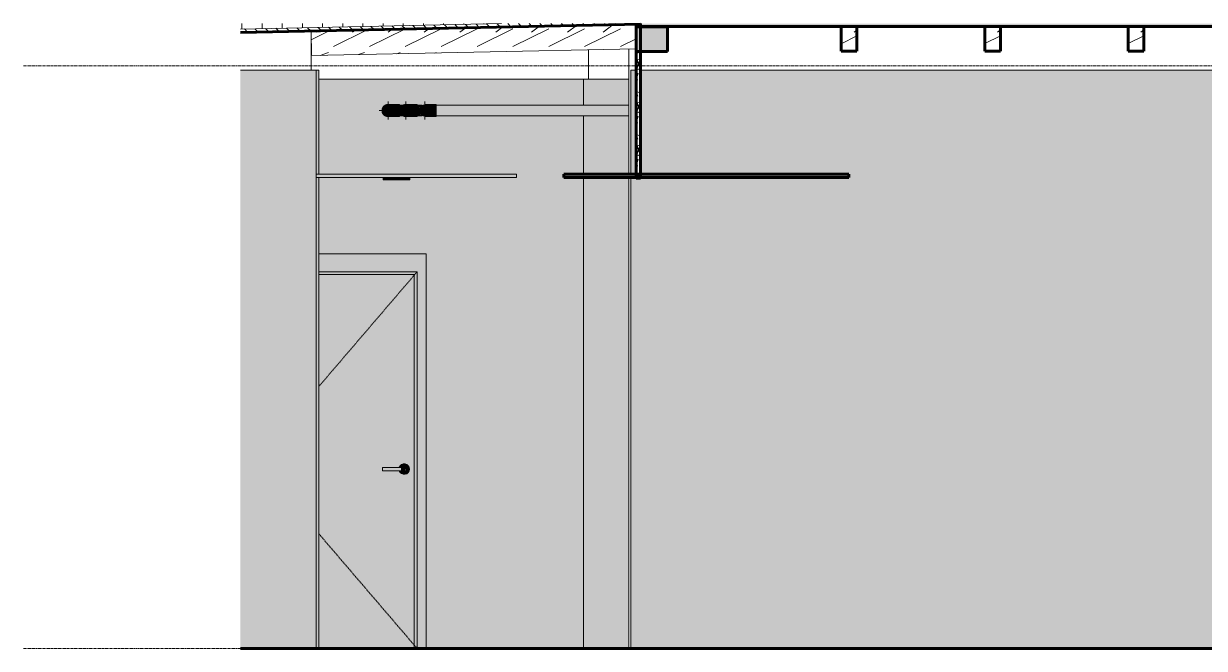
# Model space of a CAD drawing. Header units: inches. Extents: x 10304 to 16189, y 229 to 496.
# Drawn here: x 15044.7 to 15308.1, y 268 to 407.4 of the extents above; entities that cross this region are included whole.
import ezdxf

# ---------------------------------------------------------------- set-up
doc = ezdxf.new("R2010")
doc.units = ezdxf.units.IN
doc.header["$MEASUREMENT"] = 0
doc.linetypes.add('Dash 1_16_', pattern=[0.125, 0.0625, -0.0625])
doc.linetypes.add('Grid Line 1_2_', pattern=[0.875, 0.5, -0.125, 0.125, -0.125])
for name, color, linetype, lineweight in [('0-2', 10, 'Continuous', 9), ('0-4', 90, 'Continuous', 5), ('A-CLNG', 13, 'Continuous', 18), ('A-CLNG-1', 13, 'Continuous', 60), ('A-CLNG-2', 13, 'Continuous', 5), ('A-DOOR', 31, 'Continuous', 18), ('A-DOOR-1', 31, 'Dash 1_16_', 9), ('A-DOOR-2', 31, 'Continuous', 9), ('A-DOOR-FRAM', 31, 'Continuous', 9), ('A-DOOR-FRAM-1', 31, 'Continuous', 18), ('A-FLOR-2', 250, 'Continuous', 60), ('A-FLOR-LEVL-1', 51, 'Grid Line 1_2_', 9), ('A-FLOR-MCUT-1', 7, 'Continuous', 18), ('A-FLOR-PATT-1', 10, 'Continuous', 9), ('A-FLOR-PATT-2', 253, 'Continuous', 9), ('A-ROOF-1', 7, 'Continuous', 18), ('A-ROOF-2', 251, 'Continuous', 5), ('A-ROOF-3', 250, 'Continuous', 60), ('A-ROOF-PATT-2', 252, 'Continuous', 9), ('A-ROOF-PATT-3', 10, 'Continuous', 9), ('A-WALL-1', 7, 'Continuous', 18), ('E-LITE-EQPM', 33, 'Continuous', 9), ('I-WALL', 2, 'Continuous', 18), ('I-WALL-3', 2, 'Continuous', 5), ('P-PIPE', 3, 'Continuous', 9), ('P-PIPE-1', 3, 'Continuous', 5), ('P-PIPE-CNTR', 3, 'Continuous', 9), ('S-BEAM', 12, 'Continuous', 9), ('S-BEAM-1', 10, 'Continuous', 9), ('S-BEAM-2', 250, 'Continuous', 60), ('S-BEAM-3', 35, 'Continuous', 9), ('S-BEAM-4', 150, 'Continuous', 9)]:
    doc.layers.add(name, color=color, linetype=linetype, lineweight=lineweight)
pattern_1 = [(0, (-8.66, 0), (0, 2.399), []), (315, (-8.66, 0), (2.3985062, 0), [3.393, -3.393]), (45, (-8.66, 0), (2.3985062, 0), [3.393, -3.393])]
pattern_2 = [(216.87, (-5.462, 7.997), (23.9897714, 15.99364286), [3.998, -35.986]), (206.565, (-0.663, 5.598), (-7.9970807, -7.996619), [8.941, -8.941]), (198.435, (-0.663, 1.599), (-15.9938446, -7.9970983), [5.058, -20.23])]

# ---------------------------------------------------------------- blocks, each defined once
blk = doc.blocks.new('CTR - 1st Phase - Shell_rvt-4-INTERIOR ELEVATION - CORRIDOR WEST _302_W_ - 3RD FLOOR - EAST WALL')
at = {"layer": 'A-FLOR-PATT-1'}
h = blk.add_hatch(dxfattribs=at)
h.set_pattern_fill('FP_32', color=256, style=0, pattern_type=2)
h.set_pattern_definition(pattern_1)
h.paths.add_polyline_path([(-3496.93, 405.42), (-3407.67, 407.28), (-3407.67, 407.39), (-3438.69, 407.39), (-3496.93, 406.17), (-3496.93, 406.13)], flags=0)
h = blk.add_hatch(dxfattribs=at)
h.set_pattern_fill('FP_32', color=256, style=0, pattern_type=2)
h.set_pattern_definition(pattern_1)
h.paths.add_polyline_path([(-2489.83, 406.71), (-2461.74, 406.71), (-2461.74, 407.39), (-3407.67, 407.39), (-3407.67, 406.71), (-2490.18, 406.71)], flags=0)
at = {"layer": 'A-FLOR-PATT-2'}
h = blk.add_hatch(dxfattribs=at)
h.set_pattern_fill('FP_33', color=256, style=0, pattern_type=2)
h.set_pattern_definition([(0, (-8.66, 0), (0, 4.5), []), (90, (-8.66, 0), (-4.5, 3e-16), [])])
h.paths.add_polyline_path([(-3496.93, 406.17), (-3438.69, 407.39), (-3496.93, 407.39)], flags=0)
at = {"layer": 'A-ROOF-2'}
blk.add_hatch(color=256, dxfattribs=at).paths.add_polyline_path([(-3408.67, 373.82), (-3407.67, 373.82), (-3407.67, 374), (-3408.67, 374)], flags=0)
at = {"layer": 'A-ROOF-PATT-2'}
h = blk.add_hatch(dxfattribs=at)
h.set_pattern_fill('FP_30', color=256, style=0, pattern_type=2)
h.set_pattern_definition([(161.57, (-8.42, 0.24), (-1.92045124, 0.00015035), [0, -13.661, 1.517, 0]), (18.43, (-8.9, 0.24), (-1.92045124, -0.00015035), [0, -13.661, 1.517, 0]), (108.43, (-8.42, 0.24), (0.95996907, -4.80073665), [4.553, -10.625]), (71.57, (-8.9, 0.24), (0.95996907, 4.80073665), [4.553, -10.625])])
h.paths.add_polyline_path([(-3407.67, 374), (-3407.67, 401.17), (-3408.67, 401.17), (-3408.67, 374)], flags=0)
h.paths.add_polyline_path([(-3408.66, 406.67), (-3407.67, 406.67), (-3407.67, 407.27), (-3408.67, 407.24), (-3408.67, 406.67)], flags=0)
at = {"layer": 'A-ROOF-PATT-3'}
h = blk.add_hatch(dxfattribs=at)
h.set_pattern_fill('FP_31', color=256, style=0, pattern_type=2)
h.set_pattern_definition([(0, (-8.66, 0), (15.36, 3.84), [0.634, -10.886, 0.634, -10.886, -61.44]), (0, (-8.66, 0), (15.36, 3.84), [-23.04, 0.634, -22.406, 0.634, -10.886, -26.88]), (0, (-8.66, 0), (15.36, 3.84), [-57.6, 0.634, -7.046, 0.634, -18.566]), (120, (-2.9, 1.92), (-11.0055376, 11.38215), [0.634, -10.886, 0.634, -10.886, -61.44]), (120, (-2.9, 1.92), (-11.0055376, 11.38215), [-23.04, 0.634, -22.406, 0.634, -10.886, -26.88]), (120, (-2.9, 1.92), (-11.0055376, 11.38215), [-57.6, 0.634, -7.046, 0.634, -18.566]), (240, (-0.98, 9.6), (-4.3544624, -15.22215), [0.634, -10.886, 0.634, -10.886, -61.44]), (240, (-0.98, 9.6), (-4.3544624, -15.22215), [-23.04, 0.634, -22.406, 0.634, -10.886, -26.88]), (240, (-0.98, 9.6), (-4.3544624, -15.22215), [-57.6, 0.634, -7.046, 0.634, -18.566])])
h.paths.add_polyline_path([(-3407.67, 372.87), (-3407.67, 373.07), (-3408.67, 373.07), (-3408.67, 372.87)], flags=0)
at = {"layer": 'A-FLOR-2'}
for p, q in [((-3496.93, 405.42), (-3407.67, 407.28)), ((-3407.67, 407.28), (-3407.67, 407.39)), ((-3407.67, 407.39), (-3407.67, 406.71)), ((-3407.67, 406.71), (-2461.74, 406.71)), ((-2461.74, 268), (-3496.93, 268))]:
    blk.add_line(p, q, dxfattribs=at)
at = {"layer": 'A-FLOR-MCUT-1'}
blk.add_line((-3438.69, 407.39), (-3496.93, 406.17), dxfattribs=at)
at = {"layer": 'A-ROOF-1'}
for p, q in [((-3481.17, 405.75), (-3481.17, 397)), ((-3407.67, 407.27), (-3408.67, 407.24)), ((-3419.28, 401.54), (-3419.28, 395)), ((-3408.67, 374), (-3407.67, 374)), ((-3408.67, 373.5), (-3407.67, 373.5))]:
    blk.add_line(p, q, dxfattribs=at)
at = {"layer": 'A-ROOF-3'}
for p, q in [((-3408.67, 407.39), (-3408.67, 372.87)), ((-3407.67, 372.87), (-3407.67, 407.39)), ((-3408.67, 372.87), (-3407.67, 372.87))]:
    blk.add_line(p, q, dxfattribs=at)
at = {"layer": 'A-WALL-1'}
for p, q in [((-3410.3, 373.82), (-3410.3, 401.73)), ((-3410.3, 349.5), (-3410.3, 373.07)), ((-3410.3, 348), (-3410.3, 349.5)), ((-3410.3, 348), (-3410.3, 268))]:
    blk.add_line(p, q, dxfattribs=at)
blk = doc.blocks.new('LVL-Laminated Veneer Lumber - _2_SISTERED 4X6 PINE-2262742-INTERIOR ELEVATION - CORRIDOR WEST _302_W_ - 3RD FLOOR - EAST WALL')
at = {"layer": 'S-BEAM-3'}
for points in [[(-3408.67, 401.17), (-3401.67, 401.17), (-3401.67, 406.67), (-3408.67, 406.67), (-3408.67, 401.76)], [(-3407.67, 406.67), (-3401.67, 406.67), (-3401.67, 406.71), (-3407.67, 406.71)]]:
    blk.add_hatch(color=256, dxfattribs=at).paths.add_polyline_path(points, flags=0)
at = {"layer": 'S-BEAM-1'}
blk.add_line((-3401.67, 406.67), (-3401.67, 406.71), dxfattribs=at)
at = {"layer": 'S-BEAM-2'}
for p, q in [((-3401.67, 406.67), (-3408.67, 406.67)), ((-3408.67, 406.67), (-3408.67, 401.17)), ((-3401.67, 401.17), (-3401.67, 406.67)), ((-3408.67, 401.17), (-3401.67, 401.17))]:
    blk.add_line(p, q, dxfattribs=at)
blk = doc.blocks.new('LVL-Laminated Veneer Lumber - 4X6 S_ PINE - NO_ 1-2262207-INTERIOR ELEVATION - CORRIDOR WEST _302_W_ - 3RD FLOOR - EAST WALL')
at = {"layer": 'S-BEAM'}
h = blk.add_hatch(dxfattribs=at)
h.set_pattern_fill('FP_35', color=256, style=0, pattern_type=2)
h.set_pattern_definition(pattern_2)
h.paths.add_polyline_path([(-3359.37, 401.21), (-3359.37, 406.71), (-3362.87, 406.71), (-3362.87, 401.21)], flags=0)
at = {"layer": 'S-BEAM-2'}
for p, q in [((-3359.37, 406.71), (-3362.87, 406.71)), ((-3362.87, 406.71), (-3362.87, 401.21)), ((-3359.37, 401.21), (-3359.37, 406.71)), ((-3362.87, 401.21), (-3359.37, 401.21))]:
    blk.add_line(p, q, dxfattribs=at)
blk = doc.blocks.new('LVL-Laminated Veneer Lumber - 4X6 S_ PINE - NO_ 1-V112-INTERIOR ELEVATION - CORRIDOR WEST _302_W_ - 3RD FLOOR - EAST WALL')
at = {"layer": 'S-BEAM'}
h = blk.add_hatch(dxfattribs=at)
h.set_pattern_fill('FP_35', color=256, style=0, pattern_type=2)
h.set_pattern_definition(pattern_2)
h.paths.add_polyline_path([(-3327.37, 401.21), (-3327.37, 406.71), (-3330.87, 406.71), (-3330.87, 401.21)], flags=0)
at = {"layer": 'S-BEAM-2'}
for p, q in [((-3327.37, 406.71), (-3330.87, 406.71)), ((-3330.87, 406.71), (-3330.87, 401.21)), ((-3327.37, 401.21), (-3327.37, 406.71)), ((-3330.87, 401.21), (-3327.37, 401.21))]:
    blk.add_line(p, q, dxfattribs=at)
blk = doc.blocks.new('LVL-Laminated Veneer Lumber - 4X6 S_ PINE - NO_ 1-V113-INTERIOR ELEVATION - CORRIDOR WEST _302_W_ - 3RD FLOOR - EAST WALL')
at = {"layer": 'S-BEAM'}
h = blk.add_hatch(dxfattribs=at)
h.set_pattern_fill('FP_35', color=256, style=0, pattern_type=2)
h.set_pattern_definition(pattern_2)
h.paths.add_polyline_path([(-3298.87, 401.21), (-3295.37, 401.21), (-3295.37, 406.71), (-3298.87, 406.71)], flags=0)
at = {"layer": 'S-BEAM-2'}
for p, q in [((-3295.37, 406.71), (-3298.87, 406.71)), ((-3298.87, 406.71), (-3298.87, 401.21)), ((-3295.37, 401.21), (-3295.37, 406.71)), ((-3298.87, 401.21), (-3295.37, 401.21))]:
    blk.add_line(p, q, dxfattribs=at)
blk = doc.blocks.new('LVL-Laminated Veneer Lumber - 4X6 S_ PINE - NO_ 1-2262211-INTERIOR ELEVATION - CORRIDOR WEST _302_W_ - 3RD FLOOR - EAST WALL')
at = {"layer": 'S-BEAM-1'}
h = blk.add_hatch(dxfattribs=at)
h.set_pattern_fill('FP_35', color=256, style=0, pattern_type=2)
h.set_pattern_definition(pattern_2)
h.paths.add_polyline_path([(-3481.06, 400.25), (-3408.67, 401.76), (-3408.67, 407.26), (-3481.17, 405.75), (-3481.17, 405.38)], flags=0)
for q in [(-3481.17, 405.75), (-3408.67, 401.76)]:
    blk.add_line((-3481.06, 400.25), q, dxfattribs=at)
blk = doc.blocks.new('CTR - 1st Phase - Structure_rvt-4-INTERIOR ELEVATION - CORRIDOR WEST _302_W_ - 3RD FLOOR - EAST WALL')
at = {"layer": 'S-BEAM-4'}
blk.add_line((-3405.17, 406.71), (-3405.17, 406.67), dxfattribs=at)
at = {"layer": '0-2'}
for name in ['LVL-Laminated Veneer Lumber - 4X6 S_ PINE - NO_ 1-2262211-INTERIOR ELEVATION - CORRIDOR WEST _302_W_ - 3RD FLOOR - EAST WALL', 'LVL-Laminated Veneer Lumber - _2_SISTERED 4X6 PINE-2262742-INTERIOR ELEVATION - CORRIDOR WEST _302_W_ - 3RD FLOOR - EAST WALL', 'LVL-Laminated Veneer Lumber - 4X6 S_ PINE - NO_ 1-2262207-INTERIOR ELEVATION - CORRIDOR WEST _302_W_ - 3RD FLOOR - EAST WALL', 'LVL-Laminated Veneer Lumber - 4X6 S_ PINE - NO_ 1-V112-INTERIOR ELEVATION - CORRIDOR WEST _302_W_ - 3RD FLOOR - EAST WALL', 'LVL-Laminated Veneer Lumber - 4X6 S_ PINE - NO_ 1-V113-INTERIOR ELEVATION - CORRIDOR WEST _302_W_ - 3RD FLOOR - EAST WALL']:
    blk.add_blockref(name, (0, 0), dxfattribs=at)
blk = doc.blocks.new('Elbow - PVC - Sch 40 - Standard-2079255-INTERIOR ELEVATION - CORRIDOR WEST _302_W_ - 3RD FLOOR - EAST WALL')
at = {"layer": 'P-PIPE'}
h = blk.add_hatch(color=256, dxfattribs=at)
h.paths.add_polyline_path([(-3464, 386.66), (-3463.65, 386.7), (-3463.31, 386.85), (-3463.05, 387.05), (-3462.83, 387.35), (-3462.7, 387.69), (-3462.66, 388), (-3462.7, 388.35), (-3462.85, 388.69), (-3463.05, 388.95), (-3463.41, 389.2), (-3463.69, 389.3), (-3464.02, 389.34), (-3464.35, 389.3), (-3464.69, 389.15), (-3464.95, 388.95), (-3465.19, 388.62), (-3465.3, 388.35), (-3465.34, 388), (-3465.3, 387.65), (-3465.15, 387.31), (-3464.95, 387.05), (-3464.59, 386.8), (-3464.31, 386.7)], flags=0)
h.paths.add_polyline_path([(-3464, 386.81), (-3464.31, 386.85), (-3464.64, 387.01), (-3464.84, 387.16), (-3465.03, 387.41), (-3465.15, 387.69), (-3465.19, 388), (-3465.15, 388.31), (-3465, 388.63), (-3464.78, 388.88), (-3464.58, 389.03), (-3464.31, 389.15), (-3464, 389.19), (-3463.69, 389.15), (-3463.41, 389.03), (-3463.16, 388.84), (-3462.97, 388.59), (-3462.84, 388.25), (-3462.81, 388), (-3462.85, 387.69), (-3462.97, 387.41), (-3463.16, 387.16), (-3463.45, 386.95), (-3463.69, 386.85), (-3463.82, 386.84)], flags=0)
h = blk.add_hatch(color=256, dxfattribs=at)
h.paths.add_polyline_path([(-3464, 386.66), (-3463.89, 386.66), (-3463.96, 386.66)], flags=0)
h.paths.add_polyline_path([(-3462.62, 386.66), (-3462.62, 388), (-3462.66, 388), (-3462.7, 387.65), (-3462.85, 387.31), (-3463.05, 387.05), (-3463.38, 386.81), (-3463.67, 386.69), (-3463.92, 386.66), (-3463.01, 386.66)], flags=0)
for points in [[(-3462.62, 388), (-3462.62, 389.34), (-3463.92, 389.33), (-3463.63, 389.29), (-3463.31, 389.15), (-3463, 388.89), (-3462.82, 388.63), (-3462.7, 388.35), (-3462.65, 388)], [(-3461.47, 388), (-3461.47, 389.34), (-3462.62, 389.34), (-3462.62, 388), (-3462.56, 388)], [(-3462.56, 386.66), (-3461.47, 386.66), (-3461.47, 388), (-3462.62, 388), (-3462.62, 386.66)]]:
    blk.add_hatch(color=256, dxfattribs=at).paths.add_polyline_path(points, flags=0)
for p, q in [((-3461.47, 389.34), (-3462.62, 389.34)), ((-3461.47, 389.34), (-3461.47, 388)), ((-3461.47, 388), (-3461.47, 386.66)), ((-3462.62, 386.66), (-3461.47, 386.66))]:
    blk.add_line(p, q, dxfattribs=at)
at = {"layer": 'P-PIPE', "flags": 128}
for points in [[(-3465.34, 388), (-3465.34, 388.05), (-3465.34, 388.11), (-3465.33, 388.16), (-3465.33, 388.21), (-3465.32, 388.27), (-3465.31, 388.32), (-3465.29, 388.37), (-3465.28, 388.42), (-3465.26, 388.47), (-3465.24, 388.52), (-3465.22, 388.57), (-3465.19, 388.62), (-3465.17, 388.67), (-3465.14, 388.71), (-3465.11, 388.76), (-3465.08, 388.8), (-3465.05, 388.85), (-3465.01, 388.89), (-3464.97, 388.93), (-3464.94, 388.96), (-3464.9, 389), (-3464.86, 389.04), (-3464.81, 389.07), (-3464.77, 389.1), (-3464.73, 389.13), (-3464.68, 389.16), (-3464.63, 389.19), (-3464.59, 389.21), (-3464.54, 389.23), (-3464.49, 389.25), (-3464.44, 389.27), (-3464.39, 389.29), (-3464.33, 389.3), (-3464.28, 389.31), (-3464.23, 389.32), (-3464.18, 389.33), (-3464.12, 389.34), (-3464.07, 389.34), (-3464.01, 389.34), (-3464, 389.34)], [(-3464, 386.66), (-3464.05, 386.66), (-3464.11, 386.66), (-3464.16, 386.67), (-3464.21, 386.67), (-3464.27, 386.68), (-3464.32, 386.69), (-3464.37, 386.71), (-3464.42, 386.72), (-3464.47, 386.74), (-3464.52, 386.76), (-3464.57, 386.78), (-3464.62, 386.81), (-3464.67, 386.83), (-3464.71, 386.86), (-3464.76, 386.89), (-3464.8, 386.92), (-3464.85, 386.95), (-3464.89, 386.99), (-3464.93, 387.03), (-3464.96, 387.06), (-3465, 387.1), (-3465.04, 387.14), (-3465.07, 387.19), (-3465.1, 387.23), (-3465.13, 387.27), (-3465.16, 387.32), (-3465.19, 387.37), (-3465.21, 387.41), (-3465.23, 387.46), (-3465.25, 387.51), (-3465.27, 387.56), (-3465.29, 387.61), (-3465.3, 387.67), (-3465.31, 387.72), (-3465.32, 387.77), (-3465.33, 387.82), (-3465.34, 387.88), (-3465.34, 387.93), (-3465.34, 387.99), (-3465.34, 388)], [(-3464, 389.34), (-3464, 389.34), (-3464, 389.34), (-3463.99, 389.34), (-3463.98, 389.34), (-3463.97, 389.34), (-3463.96, 389.34), (-3463.95, 389.34), (-3463.93, 389.34), (-3463.91, 389.34), (-3463.89, 389.34), (-3463.87, 389.34), (-3463.84, 389.34), (-3463.82, 389.34), (-3463.79, 389.34), (-3463.76, 389.34), (-3463.73, 389.34), (-3463.69, 389.34), (-3463.66, 389.34), (-3463.62, 389.34), (-3463.58, 389.34), (-3463.54, 389.34), (-3463.5, 389.34), (-3463.46, 389.34), (-3463.41, 389.34), (-3463.37, 389.34), (-3463.32, 389.34), (-3463.27, 389.34), (-3463.22, 389.34), (-3463.17, 389.34), (-3463.12, 389.34), (-3463.07, 389.34), (-3463.02, 389.34), (-3462.97, 389.34), (-3462.91, 389.34), (-3462.86, 389.34), (-3462.8, 389.34), (-3462.75, 389.34), (-3462.69, 389.34), (-3462.64, 389.34), (-3462.62, 389.34)], [(-3462.62, 386.66), (-3462.68, 386.66), (-3462.73, 386.66), (-3462.79, 386.66), (-3462.84, 386.66), (-3462.9, 386.66), (-3462.95, 386.66), (-3463, 386.66), (-3463.06, 386.66), (-3463.11, 386.66), (-3463.16, 386.66), (-3463.21, 386.66), (-3463.26, 386.66), (-3463.31, 386.66), (-3463.36, 386.66), (-3463.4, 386.66), (-3463.45, 386.66), (-3463.49, 386.66), (-3463.53, 386.66), (-3463.57, 386.66), (-3463.61, 386.66), (-3463.65, 386.66), (-3463.68, 386.66), (-3463.72, 386.66), (-3463.75, 386.66), (-3463.78, 386.66), (-3463.81, 386.66), (-3463.84, 386.66), (-3463.86, 386.66), (-3463.89, 386.66), (-3463.91, 386.66), (-3463.93, 386.66), (-3463.94, 386.66), (-3463.96, 386.66), (-3463.97, 386.66), (-3463.98, 386.66), (-3463.99, 386.66), (-3463.99, 386.66), (-3464, 386.66), (-3464, 386.66), (-3464, 386.66)]]:
    blk.add_lwpolyline(points, dxfattribs=at)
at = {"layer": 'P-PIPE'}
for start, end in [(0, 180), (180, 0)]:
    blk.add_arc((-3464, 388), 1.34, start, end, dxfattribs=at)
blk = doc.blocks.new('Elbow - PVC - Sch 40 - Standard-V110-INTERIOR ELEVATION - CORRIDOR WEST _302_W_ - 3RD FLOOR - EAST WALL')
at = {"layer": 'P-PIPE'}
for points in [[(-3457.06, 388), (-3454.38, 388), (-3454.38, 389.34), (-3455.89, 389.33), (-3456.17, 389.27), (-3456.49, 389.11), (-3456.71, 388.95), (-3456.95, 388.59), (-3457.06, 388.31), (-3457.1, 388)], [(-3454.38, 388), (-3453.23, 388), (-3453.23, 389.34), (-3454.38, 389.34), (-3454.38, 388)], [(-3454.38, 386.66), (-3453.23, 386.66), (-3453.23, 388), (-3454.38, 388), (-3454.38, 386.69)]]:
    blk.add_hatch(color=256, dxfattribs=at).paths.add_polyline_path(points, flags=0)
h = blk.add_hatch(color=256, dxfattribs=at)
h.paths.add_polyline_path([(-3456.02, 386.69), (-3455.53, 386.66), (-3455.41, 386.67), (-3454.72, 386.66), (-3454.38, 386.66), (-3454.38, 388), (-3457.1, 388), (-3457.04, 387.61), (-3456.88, 387.27), (-3456.65, 387.01), (-3456.36, 386.81), (-3456.04, 386.69)], flags=0)
h.paths.add_polyline_path([(-3455.76, 386.66), (-3455.85, 386.67), (-3455.76, 386.66)], flags=0)
for p, q in [((-3453.23, 389.34), (-3454.38, 389.34)), ((-3453.23, 389.34), (-3453.23, 388)), ((-3453.23, 388), (-3453.23, 386.66)), ((-3454.38, 386.66), (-3453.23, 386.66))]:
    blk.add_line(p, q, dxfattribs=at)
at = {"layer": 'P-PIPE', "flags": 128}
for points in [[(-3454.38, 389.34), (-3454.44, 389.34), (-3454.49, 389.34), (-3454.55, 389.34), (-3454.6, 389.34), (-3454.66, 389.34), (-3454.71, 389.34), (-3454.76, 389.34), (-3454.81, 389.34), (-3454.87, 389.34), (-3454.92, 389.34), (-3454.97, 389.34), (-3455.02, 389.34), (-3455.07, 389.34), (-3455.11, 389.34), (-3455.16, 389.34), (-3455.2, 389.34), (-3455.25, 389.34), (-3455.29, 389.34), (-3455.33, 389.34), (-3455.37, 389.34), (-3455.41, 389.34), (-3455.44, 389.34), (-3455.48, 389.34), (-3455.51, 389.34), (-3455.54, 389.34), (-3455.57, 389.34), (-3455.6, 389.34), (-3455.62, 389.34), (-3455.64, 389.34), (-3455.66, 389.34), (-3455.68, 389.34), (-3455.7, 389.34), (-3455.71, 389.34), (-3455.73, 389.34), (-3455.74, 389.34), (-3455.75, 389.34), (-3455.75, 389.34), (-3455.76, 389.34), (-3455.76, 389.34), (-3455.76, 389.34)], [(-3455.76, 386.66), (-3455.76, 386.66), (-3455.75, 386.66), (-3455.75, 386.66), (-3455.74, 386.66), (-3455.73, 386.66), (-3455.72, 386.66), (-3455.7, 386.66), (-3455.69, 386.66), (-3455.67, 386.66), (-3455.65, 386.66), (-3455.63, 386.66), (-3455.6, 386.66), (-3455.58, 386.66), (-3455.55, 386.66), (-3455.52, 386.66), (-3455.49, 386.66), (-3455.45, 386.66), (-3455.42, 386.66), (-3455.38, 386.66), (-3455.34, 386.66), (-3455.3, 386.66), (-3455.26, 386.66), (-3455.22, 386.66), (-3455.17, 386.66), (-3455.13, 386.66), (-3455.08, 386.66), (-3455.03, 386.66), (-3454.98, 386.66), (-3454.93, 386.66), (-3454.88, 386.66), (-3454.83, 386.66), (-3454.78, 386.66), (-3454.72, 386.66), (-3454.67, 386.66), (-3454.62, 386.66), (-3454.56, 386.66), (-3454.51, 386.66), (-3454.45, 386.66), (-3454.4, 386.66), (-3454.38, 386.66)]]:
    blk.add_lwpolyline(points, dxfattribs=at)
at = {"layer": 'P-PIPE'}
blk.add_arc((-3455.76, 388), 1.34, 271.5039, 272.7875, dxfattribs=at)
blk = doc.blocks.new('265000 - Lighting - Puck Light - 6_-V133-INTERIOR ELEVATION - CORRIDOR WEST _302_W_ - 3RD FLOOR - EAST WALL')
at = {"layer": 'E-LITE-EQPM'}
for points in [[(-3464.23, 372.57), (-3462.11, 372.57), (-3462.11, 373.07), (-3465.11, 373.07), (-3465.11, 372.57), (-3464.58, 372.57)], [(-3459.21, 372.57), (-3459.11, 372.57), (-3459.11, 373.07), (-3462.11, 373.07), (-3462.11, 372.57), (-3459.51, 372.57)]]:
    blk.add_hatch(color=256, dxfattribs=at).paths.add_polyline_path(points, flags=0)
for p, q in [((-3465.11, 373.07), (-3465.11, 372.57)), ((-3462.11, 372.57), (-3465.11, 372.57)), ((-3459.11, 372.57), (-3462.11, 372.57)), ((-3459.11, 372.57), (-3459.11, 373.07))]:
    blk.add_line(p, q, dxfattribs=at)
blk = doc.blocks.new('HOLLOW METAL - UNIT DOOR-V134-INTERIOR ELEVATION - CORRIDOR WEST _302_W_ - 3RD FLOOR - EAST WALL')
at = {"layer": 'A-DOOR'}
h = blk.add_hatch(color=256, dxfattribs=at)
h.paths.add_polyline_path([(-3458.15, 268), (-3458.15, 351.38), (-3479.42, 351.38), (-3479.42, 268)], flags=0)
h.paths.add_polyline_path([(-3460.38, 306.82), (-3460.68, 306.86), (-3460.97, 306.98), (-3461.24, 307.2), (-3461.4, 307.41), (-3461.48, 307.61), (-3465.2, 307.62), (-3465.2, 308.39), (-3461.48, 308.39), (-3461.4, 308.59), (-3461.21, 308.84), (-3460.97, 309.02), (-3460.68, 309.14), (-3460.38, 309.18), (-3460.07, 309.14), (-3459.79, 309.02), (-3459.54, 308.84), (-3459.36, 308.59), (-3459.24, 308.29), (-3459.2, 308), (-3459.24, 307.69), (-3459.36, 307.41), (-3459.54, 307.16), (-3459.79, 306.98), (-3460.07, 306.86)], flags=0)
for points in [[(-3461.07, 308), (-3461.07, 308.39), (-3465.2, 308.38), (-3465.2, 308), (-3461.56, 308)], [(-3460.58, 308), (-3460.08, 308), (-3460.11, 308.14), (-3460.18, 308.25), (-3460.26, 308.33), (-3460.32, 308.36), (-3460.39, 308.38), (-3460.57, 308.38), (-3460.7, 308.38), (-3461.07, 308.38), (-3461.07, 308), (-3460.66, 308)], [(-3461.56, 307.61), (-3461.07, 307.62), (-3461.07, 308), (-3465.2, 308), (-3465.2, 307.61), (-3461.72, 307.61)]]:
    blk.add_hatch(color=256, dxfattribs=at).paths.add_polyline_path(points, flags=0)
h = blk.add_hatch(color=256, dxfattribs=at)
h.paths.add_polyline_path([(-3460.2, 308.28), (-3460.11, 308.13), (-3460.1, 308.1), (-3460.08, 308), (-3460.13, 307.83), (-3460.18, 307.75), (-3460.19, 307.76), (-3460.14, 308.01), (-3460.19, 308.25)], flags=0)
h.paths.add_polyline_path([(-3460.38, 306.82), (-3460.07, 306.86), (-3459.79, 306.98), (-3459.52, 307.2), (-3459.36, 307.41), (-3459.24, 307.69), (-3459.2, 308), (-3459.24, 308.31), (-3459.36, 308.59), (-3459.54, 308.84), (-3459.79, 309.02), (-3460.07, 309.14), (-3460.38, 309.18), (-3460.68, 309.14), (-3460.97, 309.02), (-3461.21, 308.84), (-3461.4, 308.59), (-3461.47, 308.39), (-3460.46, 308.38), (-3460.48, 308.39), (-3460.31, 308.35), (-3460.22, 308.29), (-3460.2, 308.25), (-3460.14, 307.99), (-3460.22, 307.71), (-3460.32, 307.64), (-3460.41, 307.62), (-3460.58, 307.61), (-3460.65, 307.62), (-3461.48, 307.61), (-3461.4, 307.41), (-3461.21, 307.16), (-3460.97, 306.98), (-3460.68, 306.86)], flags=0)
h = blk.add_hatch(color=256, dxfattribs=at)
h.paths.add_polyline_path([(-3460.2, 307.72), (-3460.11, 307.88), (-3460.1, 307.9), (-3460.1, 308), (-3460.13, 308), (-3460.19, 307.75)], flags=0)
h.paths.add_polyline_path([(-3461.07, 307.61), (-3461.03, 307.62), (-3460.37, 307.62), (-3460.22, 307.71), (-3460.2, 307.75), (-3460.13, 308), (-3461.07, 308), (-3461.07, 307.62)], flags=0)
at = {"layer": 'A-DOOR-FRAM-1'}
for points in [[(-3455.52, 268), (-3455.52, 356), (-3479.42, 356), (-3479.42, 352), (-3457.52, 352), (-3457.52, 268)], [(-3457.52, 268), (-3457.52, 352), (-3479.42, 352), (-3479.42, 351.38), (-3458.15, 351.38), (-3458.15, 268)]]:
    blk.add_hatch(color=256, dxfattribs=at).paths.add_polyline_path(points, flags=0)
at = {"layer": 'A-DOOR-1'}
for p, q in [((-3457.52, 352), (-3479.42, 326.45)), ((-3479.42, 293.55), (-3457.52, 268))]:
    blk.add_line(p, q, dxfattribs=at)
at = {"layer": 'A-DOOR-2'}
for p, q in [((-3461.07, 308.39), (-3465.2, 308.39)), ((-3465.2, 308), (-3465.2, 308.39)), ((-3465.2, 307.61), (-3465.2, 308)), ((-3465.2, 307.61), (-3461.07, 307.61))]:
    blk.add_line(p, q, dxfattribs=at)
at = {"layer": 'A-DOOR-2', "flags": 128}
for points in [[(-3460.48, 308.39), (-3460.48, 308.39), (-3460.48, 308.39), (-3460.48, 308.39), (-3460.48, 308.39), (-3460.49, 308.39), (-3460.49, 308.39), (-3460.5, 308.39), (-3460.51, 308.39), (-3460.51, 308.39), (-3460.52, 308.39), (-3460.53, 308.39), (-3460.54, 308.39), (-3460.55, 308.39), (-3460.57, 308.39), (-3460.58, 308.39), (-3460.59, 308.39), (-3460.61, 308.39), (-3460.62, 308.39), (-3460.64, 308.39), (-3460.66, 308.39), (-3460.67, 308.39), (-3460.69, 308.39), (-3460.71, 308.39), (-3460.73, 308.39), (-3460.75, 308.39), (-3460.77, 308.39), (-3460.79, 308.39), (-3460.81, 308.39), (-3460.83, 308.39), (-3460.85, 308.39), (-3460.88, 308.39), (-3460.9, 308.39), (-3460.92, 308.39), (-3460.94, 308.39), (-3460.97, 308.39), (-3460.99, 308.39), (-3461.01, 308.39), (-3461.04, 308.39), (-3461.06, 308.39), (-3461.07, 308.39)], [(-3461.07, 307.61), (-3461.04, 307.61), (-3461.02, 307.61), (-3461, 307.61), (-3460.97, 307.61), (-3460.95, 307.61), (-3460.93, 307.61), (-3460.9, 307.61), (-3460.88, 307.61), (-3460.86, 307.61), (-3460.84, 307.61), (-3460.82, 307.61), (-3460.79, 307.61), (-3460.77, 307.61), (-3460.75, 307.61), (-3460.73, 307.61), (-3460.71, 307.61), (-3460.7, 307.61), (-3460.68, 307.61), (-3460.66, 307.61), (-3460.64, 307.61), (-3460.63, 307.61), (-3460.61, 307.61), (-3460.6, 307.61), (-3460.58, 307.61), (-3460.57, 307.61), (-3460.56, 307.61), (-3460.55, 307.61), (-3460.54, 307.61), (-3460.53, 307.61), (-3460.52, 307.61), (-3460.51, 307.61), (-3460.5, 307.61), (-3460.5, 307.61), (-3460.49, 307.61), (-3460.49, 307.61), (-3460.48, 307.61), (-3460.48, 307.61), (-3460.48, 307.61), (-3460.48, 307.61)]]:
    blk.add_lwpolyline(points, dxfattribs=at)
at = {"layer": 'A-DOOR-2'}
for start, end in [(0, 160.3657), (199.5633, 0)]:
    blk.add_arc((-3460.38, 308), 1.18, start, end, dxfattribs=at)
at = {"layer": 'A-DOOR-FRAM'}
for p, q in [((-3455.52, 356), (-3479.42, 356)), ((-3455.52, 268), (-3455.52, 356)), ((-3479.42, 352), (-3457.52, 352)), ((-3479.42, 351.38), (-3458.15, 351.38)), ((-3458.15, 351.38), (-3458.15, 268)), ((-3457.52, 352), (-3457.52, 268))]:
    blk.add_line(p, q, dxfattribs=at)

msp = doc.modelspace()

# ---------------------------------------------------------------- hatches: boundary and pattern name
at = {"layer": 'A-CLNG'}
msp.add_hatch(color=256, dxfattribs=at).paths.add_polyline_path([(15182.28, 373.07), (15228.77, 373.07), (15228.77, 373.82), (15165.16, 373.82), (15165.16, 373.07), (15180.15, 373.07)], flags=0)
at = {"layer": 'A-CLNG-2'}
msp.add_hatch(color=256, dxfattribs=at).paths.add_polyline_path([(15114.22, 373.07), (15154.63, 373.07), (15154.63, 373.82), (15109.9, 373.82), (15109.9, 373.07), (15110.53, 373.07)], flags=0)
at = {"layer": 'I-WALL'}
for points in [[(15093.02, 268), (15109.9, 268), (15109.9, 397), (15093.02, 397), (15093.02, 276.01)], [(15222.42, 268), (15315.65, 268), (15315.65, 397), (15187.4, 397), (15187.4, 373.82), (15228.77, 373.82), (15228.77, 373.07), (15187.4, 373.07), (15187.4, 268)]]:
    msp.add_hatch(color=256, dxfattribs=at).paths.add_polyline_path(points, flags=0)
h = msp.add_hatch(color=256, dxfattribs=at)
h.paths.add_polyline_path([(15130.03, 386.66), (15130.38, 386.73), (15130.27, 386.7), (15130.06, 386.66)], flags=0)
h.paths.add_polyline_path([(15126.03, 386.66), (15126.38, 386.73), (15126.27, 386.7), (15126.06, 386.66)], flags=0)
h.paths.add_polyline_path([(15169.54, 268), (15169.54, 373.07), (15165.16, 373.07), (15165.16, 373.82), (15169.54, 373.82), (15169.54, 386.81), (15136.72, 386.81), (15136.72, 386.66), (15134.54, 386.67), (15134.54, 386.66), (15134.16, 386.67), (15133.8, 386.72), (15133.52, 386.81), (15132.48, 386.81), (15132.48, 386.66), (15129.95, 386.66), (15129.6, 386.7), (15129.31, 386.81), (15128.48, 386.81), (15128.48, 386.66), (15125.95, 386.66), (15125.6, 386.7), (15125.28, 386.84), (15125, 387.05), (15124.79, 387.33), (15124.65, 387.65), (15124.61, 388), (15124.65, 388.35), (15124.8, 388.69), (15125, 388.95), (15125.28, 389.16), (15125.66, 389.31), (15126.03, 389.34), (15128.48, 389.34), (15128.48, 389.19), (15129.34, 389.19), (15129.66, 389.31), (15130.03, 389.34), (15132.48, 389.34), (15132.48, 389.19), (15133.6, 389.19), (15133.93, 389.31), (15134.3, 389.34), (15135.33, 389.34), (15136.72, 389.34), (15136.72, 389.19), (15169.54, 389.19), (15169.54, 395), (15110.53, 395), (15110.53, 373.82), (15154.63, 373.82), (15154.63, 373.07), (15130.84, 373.07), (15130.84, 372.57), (15124.84, 372.57), (15124.84, 373.07), (15110.53, 373.07), (15110.53, 356), (15134.43, 356), (15134.43, 268), (15157.72, 268)], flags=0)
h = msp.add_hatch(color=256, dxfattribs=at)
h.paths.add_polyline_path([(15169.54, 268), (15179.65, 268), (15179.65, 373.07), (15169.54, 373.07), (15169.54, 271)], flags=0)
h.paths.add_polyline_path([(15173.89, 373.82), (15179.65, 373.82), (15179.65, 386.81), (15169.54, 386.81), (15169.54, 373.82)], flags=0)
h.paths.add_polyline_path([(15169.54, 389.19), (15179.65, 389.19), (15179.65, 395), (15169.54, 395), (15169.54, 389.96)], flags=0)
at = {"layer": 'I-WALL-3'}
h = msp.add_hatch(color=256, dxfattribs=at)
h.paths.add_polyline_path([(15110.53, 268), (15110.53, 373.07), (15109.9, 373.07), (15109.9, 268)], flags=0)
h.paths.add_polyline_path([(15110.53, 373.82), (15110.53, 397), (15109.9, 397), (15109.9, 373.82)], flags=0)
h = msp.add_hatch(color=256, dxfattribs=at)
h.paths.add_polyline_path([(15187.4, 268), (15187.4, 373.07), (15182.28, 373.07), (15182.28, 372.87), (15181.28, 372.87), (15181.28, 373.07), (15180.15, 373.07), (15180.15, 268), (15181.28, 268)], flags=0)
h.paths.add_polyline_path([(15187.4, 373.82), (15187.4, 397), (15182.28, 397), (15182.28, 373.82)], flags=0)
h.paths.add_polyline_path([(15181.28, 373.82), (15181.28, 397), (15180.15, 397), (15180.15, 373.82)], flags=0)
at = {"layer": 'P-PIPE'}
for points in [[(15125.95, 386.81), (15126.31, 386.88), (15126.54, 386.97), (15126.79, 387.16), (15126.98, 387.41), (15127.1, 387.71), (15127.13, 388.07), (15127.1, 388.31), (15126.98, 388.59), (15126.74, 388.87), (15126.49, 389.05), (15126.26, 389.15), (15125.95, 389.19), (15125.64, 389.15), (15125.36, 389.03), (15125.11, 388.84), (15124.91, 388.55), (15124.8, 388.31), (15124.76, 388), (15124.82, 387.65), (15124.92, 387.41), (15125.11, 387.16), (15125.37, 386.97), (15125.64, 386.85), (15125.77, 386.84)], [(15129.95, 386.81), (15130.31, 386.88), (15130.54, 386.97), (15130.79, 387.16), (15130.98, 387.41), (15131.1, 387.71), (15131.13, 388.07), (15131.1, 388.31), (15130.98, 388.59), (15130.74, 388.87), (15130.49, 389.05), (15130.26, 389.15), (15129.95, 389.19), (15129.64, 389.15), (15129.36, 389.03), (15129.11, 388.84), (15128.91, 388.55), (15128.8, 388.31), (15128.76, 388), (15128.8, 387.69), (15128.92, 387.41), (15129.11, 387.16), (15129.41, 386.95), (15129.64, 386.85), (15129.77, 386.84)]]:
    msp.add_hatch(color=256, dxfattribs=at).paths.add_polyline_path(points, flags=0)
at = {"layer": 'P-PIPE-1'}
for points in [[(15128.48, 388), (15128.61, 388), (15128.65, 388.35), (15128.8, 388.69), (15129, 388.95), (15129.28, 389.19), (15128.48, 389.19), (15128.48, 388.07)], [(15128.48, 386.81), (15129.34, 386.81), (15129.26, 386.85), (15129, 387.05), (15128.75, 387.41), (15128.65, 387.69), (15128.61, 388), (15128.48, 388), (15128.48, 386.84)], [(15132.48, 388), (15132.85, 388), (15132.93, 388.42), (15133.07, 388.73), (15133.3, 388.99), (15133.52, 389.19), (15132.48, 389.18), (15132.48, 388.21)], [(15132.48, 386.81), (15133.55, 386.82), (15133.46, 386.89), (15133.24, 387.05), (15133, 387.41), (15132.89, 387.69), (15132.85, 388), (15132.48, 388), (15132.48, 386.82)], [(15179.65, 388), (15179.65, 389.19), (15136.72, 389.19), (15136.72, 388), (15177.94, 388)], [(15161.76, 386.81), (15179.65, 386.81), (15179.65, 388), (15136.72, 388), (15136.72, 386.81), (15157.72, 386.81)]]:
    msp.add_hatch(color=256, dxfattribs=at).paths.add_polyline_path(points, flags=0)

# ---------------------------------------------------------------- linework, layer by layer
at = {"layer": 'A-CLNG'}
for p, q in [((15109.9, 373.82), (15154.63, 373.82)), ((15154.63, 373.07), (15109.9, 373.07)), ((15154.63, 373.82), (15154.63, 373.07))]:
    msp.add_line(p, q, dxfattribs=at)
at = {"layer": 'A-CLNG-1'}
for p, q in [((15228.77, 373.82), (15165.16, 373.82)), ((15165.16, 373.82), (15165.16, 373.07)), ((15165.16, 373.07), (15228.77, 373.07)), ((15228.77, 373.07), (15228.77, 373.82))]:
    msp.add_line(p, q, dxfattribs=at)
at = {"layer": 'A-FLOR-LEVL-1'}
for p, q in [((15044.65, 398), (16176.54, 398)), ((15044.65, 268), (16176.54, 268))]:
    msp.add_line(p, q, dxfattribs=at)
at = {"layer": 'I-WALL'}
for p, q in [((15110.53, 397), (15093.02, 397)), ((15109.9, 268), (15109.9, 397)), ((15110.53, 373.82), (15110.53, 397)), ((15180.15, 373.82), (15180.15, 397)), ((15180.15, 397), (15181.28, 397)), ((15544.63, 397), (15182.28, 397)), ((15179.65, 395), (15110.53, 395)), ((15169.54, 395), (15169.54, 389.19)), ((15169.54, 386.81), (15169.54, 373.82)), ((15110.53, 268), (15110.53, 373.07)), ((15169.54, 373.07), (15169.54, 268)), ((15180.15, 268), (15180.15, 373.07))]:
    msp.add_line(p, q, dxfattribs=at)
at = {"layer": 'P-PIPE'}
for p, q in [((15129.34, 389.19), (15128.48, 389.19)), ((15133.58, 389.19), (15132.48, 389.19)), ((15179.65, 389.19), (15136.72, 389.19)), ((15128.48, 386.81), (15129.34, 386.81)), ((15132.48, 386.81), (15133.58, 386.81)), ((15136.72, 386.81), (15179.65, 386.81))]:
    msp.add_line(p, q, dxfattribs=at)
for centre, start, end in [((15125.95, 388), 0, 180), ((15125.95, 388), 180, 0), ((15129.95, 388), 0, 180), ((15129.95, 388), 180, 0)]:
    msp.add_arc(centre, 1.19, start, end, dxfattribs=at)
at = {"layer": 'P-PIPE-CNTR'}
for p, q in [((15125.95, 386), (15125.95, 390)), ((15129.95, 386), (15129.95, 390)), ((15134.19, 389.34), (15134.19, 390)), ((15123.95, 388), (15127.95, 388)), ((15127.95, 388), (15131.95, 388)), ((15132.19, 388), (15132.85, 388)), ((15134.19, 386), (15134.19, 386.66))]:
    msp.add_line(p, q, dxfattribs=at)

# ---------------------------------------------------------------- block references
at = {"layer": '0-4'}
for name in ['CTR - 1st Phase - Shell_rvt-4-INTERIOR ELEVATION - CORRIDOR WEST _302_W_ - 3RD FLOOR - EAST WALL', 'CTR - 1st Phase - Structure_rvt-4-INTERIOR ELEVATION - CORRIDOR WEST _302_W_ - 3RD FLOOR - EAST WALL']:
    msp.add_blockref(name, (18589.95, 0), dxfattribs=at)
at = {"layer": 'A-DOOR'}
msp.add_blockref('HOLLOW METAL - UNIT DOOR-V134-INTERIOR ELEVATION - CORRIDOR WEST _302_W_ - 3RD FLOOR - EAST WALL', (18589.95, 0), dxfattribs=at)
at = {"layer": 'E-LITE-EQPM'}
msp.add_blockref('265000 - Lighting - Puck Light - 6_-V133-INTERIOR ELEVATION - CORRIDOR WEST _302_W_ - 3RD FLOOR - EAST WALL', (18589.95, 0), dxfattribs=at)
at = {"layer": 'P-PIPE'}
for name, p in [('Elbow - PVC - Sch 40 - Standard-2079255-INTERIOR ELEVATION - CORRIDOR WEST _302_W_ - 3RD FLOOR - EAST WALL', (18589.95, 0)), ('Elbow - PVC - Sch 40 - Standard-2079255-INTERIOR ELEVATION - CORRIDOR WEST _302_W_ - 3RD FLOOR - EAST WALL', (18593.95, 0)), ('Elbow - PVC - Sch 40 - Standard-V110-INTERIOR ELEVATION - CORRIDOR WEST _302_W_ - 3RD FLOOR - EAST WALL', (18589.95, 0))]:
    msp.add_blockref(name, p, dxfattribs=at)

doc.saveas('drawing.dxf')
